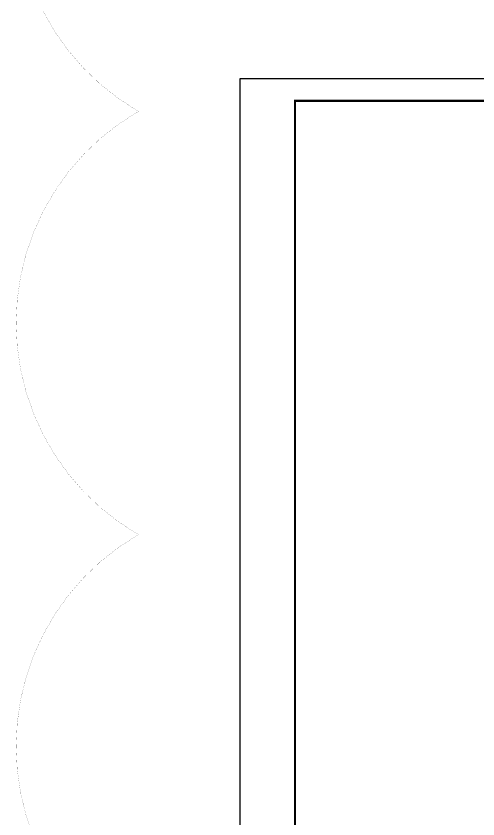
# Model space of a CAD drawing. Extents: x -668857 to 185752, y -270966 to 286822.
# Drawn here: x -114164 to -93269, y -152530 to -116184 of the extents above; entities that cross this region are included whole.
import ezdxf

# ---------------------------------------------------------------- set-up
doc = ezdxf.new("R2010")
doc.units = 0
doc.header["$LTSCALE"] = 1000
doc.layers.get('0').update_dxf_attribs({"linetype": 'CONTINUOUS'})
doc.layers.add('-TK', color=7, linetype='CONTINUOUS')
doc.layers.add('审图修改', color=2, linetype='CONTINUOUS', plot=False)

# ---------------------------------------------------------------- blocks, each defined once
blk = doc.blocks.new('A1')
blk.add_lwpolyline([(0, 59400), (0, 0), (84100, 0), (84100, 59400)], close=True)
at = {"const_width": 100}
blk.add_lwpolyline([(2500, 58400), (2500, 1000), (83100, 1000), (83100, 58400)], close=True, dxfattribs=at)

msp = doc.modelspace()

# ---------------------------------------------------------------- linework, layer by layer
at = {"layer": '审图修改', "const_width": 5}
msp.add_lwpolyline([(-12822.86, -101335.68, -0.57735027), (-12822.86, -120497.2, -0.57735027), (-12822.86, -139658.72, -0.57735027), (-12822.86, -158820.24, -0.57735027), (-12822.86, -177981.76, -0.57735027), (-12822.86, -197143.28, -0.57735027), (-12822.86, -216304.8, -0.57735027), (-12822.86, -235466.32, -0.57735027), (-12822.86, -254627.84, -0.57735027), (-31984.38, -254627.84, -0.57735027), (-51145.9, -254627.84, -0.57735027), (-70307.42, -254627.84, -0.57735027), (-89468.94, -254627.84, -0.57735027), (-108630.46, -254627.84, -0.57735027), (-108630.46, -235466.32, -0.57735027), (-108630.46, -216304.8, -0.57735027), (-108630.46, -197143.28, -0.57735027), (-108630.46, -177981.76, -0.57735027), (-108630.46, -158820.24, -0.57735027), (-108630.46, -139658.72, -0.57735027), (-108630.46, -120497.2, -0.57735027), (-108630.46, -101335.68, -0.57735027)], format="xyb", dxfattribs=at)

# ---------------------------------------------------------------- block references
at = {"layer": '-TK'}
msp.add_blockref('A1', (-104047.8, -178424.26), dxfattribs=at)

doc.saveas('drawing.dxf')
